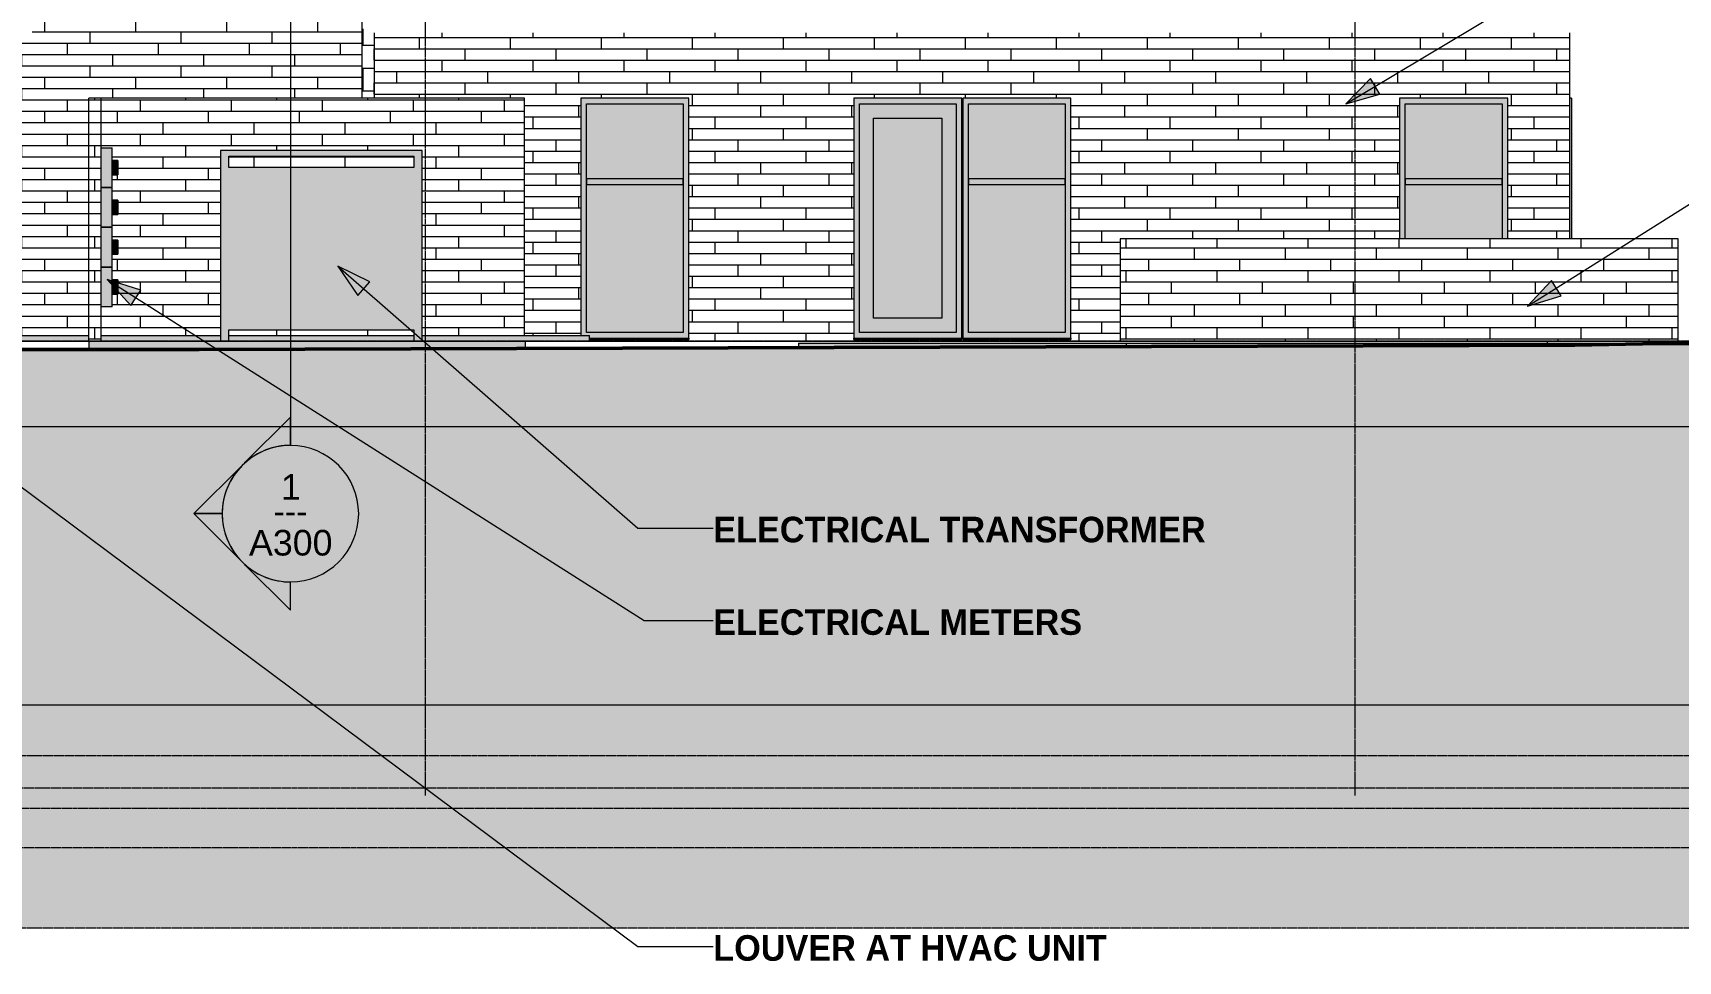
# Model space of a CAD drawing. Header units: inches. Extents: x -4179 to 1631, y -360 to 585.
# Drawn here: x -2638 to -2060, y -218 to 108 of the extents above; entities that cross this region are included whole.
import ezdxf

# ---------------------------------------------------------------- set-up
doc = ezdxf.new("R2010")
doc.units = ezdxf.units.IN
doc.header["$MEASUREMENT"] = 0
doc.linetypes.add('Aligning Line 1_8_', pattern=[0.25, 0.125, -0.125])
doc.linetypes.add('Grid Line 1_2_', pattern=[0.875, 0.5, -0.125, 0.125, -0.125])
for name, color, linetype, lineweight in [('0-1', 7, 'Continuous', 5), ('A-FLOR', 192, 'Continuous', 13), ('A-FLOR-4', 192, 'Continuous', 5), ('A-FLOR-LEVL-1', 51, 'Grid Line 1_2_', 9), ('A-GLAZ', 151, 'Continuous', 13), ('A-WALL', 113, 'Continuous', 13), ('A-WALL-PATT-1', 251, 'Continuous', 9), ('C-TOPO', 7, 'Continuous', 9), ('C-TOPO-1', 250, 'Continuous', 50), ('E-ELEC-EQPM', 71, 'Continuous', 9), ('E-ELEC-EQPM-1', 251, 'Continuous', 9), ('E-ELEC-FIXT', 91, 'Continuous', 9), ('G-ANNO-SYMB', 111, 'Aligning Line 1_8_', 9), ('G-ANNO-SYMB-1', 254, 'Aligning Line 1_8_', 9), ('G-ANNO-SYMB-2', 147, 'Aligning Line 1_8_', 9), ('G-ANNO-SYMB-3', 111, 'Continuous', 9), ('G-ANNO-TEXT', 231, 'Continuous', 9), ('S-GRID-1', 1, 'Grid Line 1_2_', 9)]:
    doc.layers.add(name, color=color, linetype=linetype, lineweight=lineweight)
doc.styles.add('Arial', font='arial.ttf', dxfattribs={"height": 9})
doc.styles.add('Century Gothic', font='ufonts.com_century-gothic.ttf', dxfattribs={"height": 9})
doc.styles.add('Century Gothic_B', font='GOTHICB.TTF', dxfattribs={"height": 9})
pattern_1 = [(0, (-2616.599, 0.8), (0, 4), []), (90, (-2616.599, 0.8), (-8, 8), [4, -28]), (90, (-2600.599, 4.8), (-8, 8), [4, -28])]

# ---------------------------------------------------------------- blocks, each defined once
blk = doc.blocks.new('CTR - 2nd Phase_rvt-1-BUILDING ELEVATION - WEST')
at = {"layer": 'A-FLOR-LEVL-1'}
for p, q in [((-4168.71, 0), (-1814.21, 0)), ((-4168.71, -30), (-1814.21, -30)), ((-4168.71, -128), (-1814.21, -128))]:
    blk.add_line(p, q, dxfattribs=at)
at = {"layer": 'G-ANNO-SYMB-1'}
blk.add_line((-1910.9, -164.42), (-4072, -164.42), dxfattribs=at)
blk = doc.blocks.new('CTR  - Topography_rvt-1-BUILDING ELEVATION - WEST')
at = {"layer": 'C-TOPO'}
h = blk.add_hatch(dxfattribs=at)
h.set_pattern_fill('FP_6', color=256, style=0, pattern_type=2)
h.set_pattern_definition([(0, (-2936.56, 0), (24, 24), [24, -24]), (0, (-2936.56, 9), (24, 24), [24, -24]), (0, (-2936.56, 18), (24, 24), [24, -24]), (90, (-2933.56, 21), (-24, 24), [24, -24]), (90, (-2924.56, 21), (-24, 24), [24, -24]), (90, (-2915.56, 21), (-24, 24), [24, -24])])
h.paths.add_polyline_path([(-2594.4, -206.57), (-1910.9, -206.57), (-1910.9, -1.03), (-1969.99, -1.08), (-2012.2, -0.84), (-2067.07, -0.88), (-2096.62, -1.49), (-2586.24, -2.92), (-2642.24, -2.96), (-2653.78, -3), (-3639.93, -3), (-3847.12, -22.5), (-3898.72, -18.12), (-3985.01, -4.1), (-3985.01, -206.57), (-2605.28, -206.57)], flags=0)
for p, q in [((-1938.93, 0), (-2066.39, -0.87)), ((-2687.77, -3), (-2618.72, -2.72)), ((-2652, -3), (-2633.85, -2.92)), ((-2618.72, -2.91), (-2633.85, -2.92)), ((-2605.28, -2.92), (-2633.85, -2.92)), ((-2618.72, -2.91), (-2618.72, -2.84)), ((-2618.72, -2.84), (-2618.72, -2.91)), ((-2579.96, -2.93), (-2605.28, -2.92)), ((-2096.16, -1.49), (-2579.96, -2.93)), ((-2077.28, -1.09), (-2465.12, -2.26)), ((-2096.16, -1.49), (-2066.39, -0.87)), ((-2092.94, -1.48), (-2096.16, -1.49)), ((-2006.01, -0.84), (-2066.39, -0.87))]:
    blk.add_line(p, q, dxfattribs=at)
at = {"layer": 'C-TOPO-1'}
for p, q in [((-2633.85, -2.92), (-2652, -3)), ((-2605.28, -2.92), (-2633.85, -2.92)), ((-2579.96, -2.93), (-2605.28, -2.92)), ((-2096.16, -1.49), (-2579.96, -2.93)), ((-2066.39, -0.87), (-2096.16, -1.49)), ((-2006.01, -0.84), (-2066.39, -0.87))]:
    blk.add_line(p, q, dxfattribs=at)
blk = doc.blocks.new('CTR - 1st Phase - Common Walls_rvt-1-BUILDING ELEVATION - WEST')
at = {"layer": 'A-FLOR-LEVL-1'}
for p, q in [((-4168.71, 0), (-1814.21, 0)), ((-4168.71, -30), (-1814.21, -30)), ((-4168.71, -128), (-1814.21, -128))]:
    blk.add_line(p, q, dxfattribs=at)
at = {"layer": 'G-ANNO-SYMB-2'}
for p, q in [((-1910.9, 0), (-4072, 0)), ((-1910.96, -145.84), (-4071.96, -145.84)), ((-1910.9, -164.42), (-4072, -164.42))]:
    blk.add_line(p, q, dxfattribs=at)
blk = doc.blocks.new('CTR - 1st Phase -Stairs _ Elevators_rvt-1-BUILDING ELEVATION - WEST')
at = {"layer": 'A-FLOR-LEVL-1'}
for p, q in [((-4168.71, 0), (-1814.21, 0)), ((-4168.71, -30), (-1814.21, -30)), ((-4168.71, -128), (-1814.21, -128))]:
    blk.add_line(p, q, dxfattribs=at)
at = {"layer": 'G-ANNO-SYMB-2'}
blk.add_line((-1910.96, -206.49), (-4071.96, -206.49), dxfattribs=at)
blk = doc.blocks.new('_THE_ WINDOW _ DOOR - Door - 1st Floor-V17-BUILDING ELEVATION - WEST')
at = {"layer": 'A-GLAZ'}
h = blk.add_hatch(color=256, dxfattribs=at)
h.paths.add_polyline_path([(-2856.38, 1), (-2849.31, 1), (-2849.31, 85.37), (-2887.34, 85.37), (-2887.34, 1), (-2870.99, 1)], flags=0)
h.paths.add_polyline_path([(-2856.38, 3), (-2885.34, 3), (-2885.34, 83.37), (-2851.31, 83.37), (-2851.31, 3), (-2856.31, 3)], flags=0)
h = blk.add_hatch(color=256, dxfattribs=at)
h.paths.add_polyline_path([(-2859.6, 3), (-2851.31, 3), (-2851.31, 83.37), (-2885.34, 83.37), (-2885.34, 3), (-2880.34, 3)], flags=0)
h.paths.add_polyline_path([(-2880.34, 8), (-2880.34, 78.37), (-2856.31, 78.37), (-2856.31, 8), (-2856.38, 8)], flags=0)
for points in [[(-2856.38, 8), (-2856.31, 8), (-2856.31, 78.37), (-2880.34, 78.37), (-2880.34, 8)], [(-2856.38, 0.5), (-2849.31, 0.5), (-2849.31, 1), (-2887.34, 1), (-2887.34, 0.5), (-2880.34, 0.5)]]:
    blk.add_hatch(color=256, dxfattribs=at).paths.add_polyline_path(points, flags=0)
for p, q in [((-2849.31, 85.37), (-2887.34, 85.37)), ((-2887.34, 85.37), (-2887.34, 1)), ((-2885.34, 3), (-2885.34, 83.37)), ((-2885.34, 83.37), (-2851.31, 83.37)), ((-2851.31, 83.37), (-2851.31, 3)), ((-2849.31, 1), (-2849.31, 85.37)), ((-2880.34, 8), (-2880.34, 78.37)), ((-2880.34, 78.37), (-2856.31, 78.37)), ((-2856.31, 78.37), (-2856.31, 8)), ((-2856.31, 8), (-2880.34, 8)), ((-2887.34, 1), (-2849.31, 1)), ((-2887.34, 1), (-2887.34, 0.5)), ((-2887.34, 0.5), (-2849.31, 0.5)), ((-2851.31, 3), (-2885.34, 3)), ((-2849.31, 0.5), (-2849.31, 1))]:
    blk.add_line(p, q, dxfattribs=at)
blk = doc.blocks.new('_THE_ WINDOW _ DOOR - Window - 1st Floor-2113386-BUILDING ELEVATION - WEST')
at = {"layer": 'A-GLAZ'}
h = blk.add_hatch(color=256, dxfattribs=at)
h.paths.add_polyline_path([(-2848.94, 1), (-2810.91, 1), (-2810.91, 85.37), (-2848.94, 85.37), (-2848.94, 1.58)], flags=0)
h.paths.add_polyline_path([(-2846.94, 3), (-2846.94, 83.37), (-2812.91, 83.37), (-2812.91, 3), (-2822.61, 3)], flags=0)
h = blk.add_hatch(color=256, dxfattribs=at)
h.paths.add_polyline_path([(-2822.61, 3), (-2812.91, 3), (-2812.91, 55), (-2846.94, 55), (-2846.94, 3)], flags=0)
h.paths.add_polyline_path([(-2839.29, 57), (-2812.91, 57), (-2812.91, 83.37), (-2846.94, 83.37), (-2846.94, 57)], flags=0)
for points in [[(-2812.91, 55), (-2812.91, 57), (-2846.94, 57), (-2846.94, 55), (-2818.56, 55)], [(-2812.91, 0.5), (-2810.91, 0.5), (-2810.91, 1), (-2848.94, 1), (-2848.94, 0.5), (-2822.61, 0.5)]]:
    blk.add_hatch(color=256, dxfattribs=at).paths.add_polyline_path(points, flags=0)
for p, q in [((-2810.91, 85.37), (-2848.94, 85.37)), ((-2848.94, 85.37), (-2848.94, 1)), ((-2846.94, 3), (-2846.94, 83.37)), ((-2846.94, 83.37), (-2812.91, 83.37)), ((-2812.91, 83.37), (-2812.91, 3)), ((-2810.91, 1), (-2810.91, 85.37)), ((-2846.94, 57), (-2846.94, 55)), ((-2812.91, 57), (-2846.94, 57)), ((-2846.94, 55), (-2812.91, 55)), ((-2812.91, 55), (-2812.91, 57)), ((-2848.94, 1), (-2810.91, 1)), ((-2848.94, 1), (-2848.94, 0.5)), ((-2848.94, 0.5), (-2810.91, 0.5)), ((-2812.91, 3), (-2846.94, 3)), ((-2810.91, 0.5), (-2810.91, 1))]:
    blk.add_line(p, q, dxfattribs=at)
blk = doc.blocks.new('_THE_ WINDOW _ DOOR - Window - 1st Floor-V18-BUILDING ELEVATION - WEST')
at = {"layer": 'A-GLAZ'}
for points in [[(-2157.74, 36), (-2155.74, 36), (-2155.74, 83.37), (-2121.71, 83.37), (-2121.71, 36), (-2119.71, 36), (-2119.71, 85.37), (-2157.74, 85.37), (-2157.74, 68.52)], [(-2121.71, 55), (-2121.71, 57), (-2155.74, 57), (-2155.74, 55), (-2127.36, 55)]]:
    blk.add_hatch(color=256, dxfattribs=at).paths.add_polyline_path(points, flags=0)
h = blk.add_hatch(color=256, dxfattribs=at)
h.paths.add_polyline_path([(-2122.74, 36), (-2121.71, 36), (-2121.71, 55), (-2155.74, 55), (-2155.74, 36), (-2154.71, 36)], flags=0)
h.paths.add_polyline_path([(-2148.09, 57), (-2121.71, 57), (-2121.71, 83.37), (-2155.74, 83.37), (-2155.74, 57)], flags=0)
for p, q in [((-2119.71, 85.37), (-2157.74, 85.37)), ((-2157.74, 85.37), (-2157.74, 36)), ((-2155.74, 36), (-2155.74, 83.37)), ((-2155.74, 83.37), (-2121.71, 83.37)), ((-2121.71, 83.37), (-2121.71, 36)), ((-2119.71, 36), (-2119.71, 85.37)), ((-2155.74, 57), (-2155.74, 55)), ((-2121.71, 57), (-2155.74, 57)), ((-2155.74, 55), (-2121.71, 55)), ((-2121.71, 55), (-2121.71, 57))]:
    blk.add_line(p, q, dxfattribs=at)
blk = doc.blocks.new('_THE_ WINDOW _ DOOR - Window - 1st Floor-V21-BUILDING ELEVATION - WEST')
at = {"layer": 'A-GLAZ'}
blk.add_hatch(color=256, dxfattribs=at).paths.add_polyline_path([(-2097.82, 36), (-2097.32, 36), (-2097.32, 85.37), (-2097.82, 85.37), (-2097.82, 68.52)], flags=0)
for q in [(-2097.82, 85.37), (-2097.32, 36)]:
    blk.add_line((-2097.32, 85.37), q, dxfattribs=at)
blk = doc.blocks.new('Transformer-Dry-Type-Siemens - small-2041569-BUILDING ELEVATION - WEST')
at = {"layer": 'E-ELEC-EQPM-1'}
h = blk.add_hatch(color=256, dxfattribs=at)
h.paths.add_polyline_path([(-2504.47, 0), (-2501.47, 0), (-2501.47, 67), (-2572.47, 67), (-2572.47, 0), (-2569.47, 0), (-2569.47, 4), (-2504.47, 4), (-2504.47, 2)], flags=0)
h.paths.add_polyline_path([(-2562.13, 61), (-2569.47, 61), (-2569.47, 65), (-2504.47, 65), (-2504.47, 61), (-2540.55, 61)], flags=0)
at = {"layer": 'E-ELEC-EQPM'}
for p, q in [((-2572.47, 67), (-2572.47, 0)), ((-2501.47, 67), (-2572.47, 67)), ((-2569.47, 65), (-2504.47, 65)), ((-2569.47, 61), (-2569.47, 65)), ((-2504.47, 65), (-2504.47, 61)), ((-2501.47, 0), (-2501.47, 67)), ((-2504.47, 61), (-2569.47, 61)), ((-2569.47, 0), (-2569.47, 4)), ((-2569.47, 4), (-2504.47, 4)), ((-2504.47, 4), (-2504.47, 0))]:
    blk.add_line(p, q, dxfattribs=at)
blk = doc.blocks.new('_THE_ WINDOW _ DOOR - Window - 1st Floor-V23-BUILDING ELEVATION - WEST')
at = {"layer": 'A-GLAZ'}
h = blk.add_hatch(color=256, dxfattribs=at)
h.paths.add_polyline_path([(-2407.71, 1), (-2407.71, 85.37), (-2445.74, 85.37), (-2445.71, 2), (-2442.6, 2), (-2442.6, 1), (-2409.71, 1)], flags=0)
h.paths.add_polyline_path([(-2443.74, 3), (-2443.74, 83.37), (-2409.71, 83.37), (-2409.71, 3), (-2442.6, 3)], flags=0)
h = blk.add_hatch(color=256, dxfattribs=at)
h.paths.add_polyline_path([(-2417.41, 3), (-2409.71, 3), (-2409.71, 55), (-2443.74, 55), (-2443.74, 3)], flags=0)
h.paths.add_polyline_path([(-2436.09, 57), (-2409.71, 57), (-2409.71, 83.37), (-2443.74, 83.37), (-2443.74, 57)], flags=0)
for points in [[(-2438.09, 55), (-2409.71, 55), (-2409.71, 57), (-2443.74, 57), (-2443.74, 55)], [(-2417.41, 0.5), (-2407.71, 0.5), (-2407.71, 1), (-2442.6, 1), (-2442.6, 0.5)]]:
    blk.add_hatch(color=256, dxfattribs=at).paths.add_polyline_path(points, flags=0)
for p, q in [((-2445.74, 85.37), (-2445.74, 2)), ((-2407.71, 85.37), (-2445.74, 85.37)), ((-2443.74, 83.37), (-2409.71, 83.37)), ((-2443.74, 3), (-2443.74, 83.37)), ((-2409.71, 83.37), (-2409.71, 3)), ((-2407.71, 1), (-2407.71, 85.37)), ((-2409.71, 57), (-2443.74, 57)), ((-2443.74, 57), (-2443.74, 55)), ((-2443.74, 55), (-2409.71, 55)), ((-2409.71, 55), (-2409.71, 57)), ((-2409.71, 3), (-2443.74, 3)), ((-2442.6, 1), (-2407.71, 1)), ((-2442.6, 0.5), (-2407.71, 0.5)), ((-2407.71, 0.5), (-2407.71, 1))]:
    blk.add_line(p, q, dxfattribs=at)
blk = doc.blocks.new('Electric Meter - Electric Meter-2079184-BUILDING ELEVATION - WEST')
at = {"layer": 'E-ELEC-FIXT'}
for points in [[(-2614.47, 12), (-2610.47, 12), (-2610.47, 26), (-2614.47, 26), (-2614.47, 22.67)], [(-2608.47, 19), (-2608.47, 21.5), (-2610.47, 21.5), (-2610.47, 19)], [(-2608.47, 16.5), (-2608.47, 19), (-2610.47, 19), (-2610.47, 16.5)]]:
    blk.add_hatch(color=256, dxfattribs=at).paths.add_polyline_path(points, flags=0)
for p, q in [((-2614.47, 26), (-2610.47, 26)), ((-2610.47, 12), (-2610.47, 26)), ((-2608.47, 21.5), (-2610.47, 21.5)), ((-2608.47, 21.5), (-2608.47, 19)), ((-2608.47, 19), (-2608.47, 16.5)), ((-2610.47, 12), (-2614.47, 12)), ((-2610.47, 16.5), (-2608.47, 16.5))]:
    blk.add_line(p, q, dxfattribs=at)
blk = doc.blocks.new('Section - Section Head - Filled-22785-BUILDING ELEVATION - WEST')
at = {"layer": 'G-ANNO-SYMB-3'}
h = blk.add_hatch(color=256, dxfattribs=at)
edge = h.paths.add_edge_path(flags=0)
edge.add_line((-2563.93, -42.87), (-2547.82, -26.77))
edge.add_line((-2547.82, -26.77), (-2547.82, -36.68))
edge.add_arc((-2547.82, -60.71), 24.03, 90, 132.0784)
h = blk.add_hatch(color=256, dxfattribs=at)
edge = h.paths.add_edge_path(flags=0)
edge.add_arc((-2547.82, -60.71), 24, 135, 180)
edge.add_line((-2571.82, -60.71), (-2581.76, -60.71))
edge.add_line((-2581.76, -60.71), (-2564.79, -43.74))
h = blk.add_hatch(color=256, dxfattribs=at)
edge = h.paths.add_edge_path(flags=0)
edge.add_line((-2564.79, -77.68), (-2581.76, -60.71))
edge.add_line((-2581.76, -60.71), (-2571.82, -60.71))
edge.add_arc((-2547.82, -60.71), 24, 180, 225)
h = blk.add_hatch(color=256, dxfattribs=at)
edge = h.paths.add_edge_path(flags=0)
edge.add_arc((-2547.82, -60.71), 24.03, 227.9216, 270)
edge.add_line((-2547.82, -84.74), (-2547.82, -94.65))
edge.add_line((-2547.82, -94.65), (-2563.93, -78.54))
for p, q in [((-2547.82, -26.77), (-2563.93, -42.87)), ((-2547.82, -36.68), (-2547.82, -26.77)), ((-2564.79, -43.74), (-2581.76, -60.71)), ((-2571.82, -60.71), (-2581.76, -60.71)), ((-2581.76, -60.71), (-2564.79, -77.68)), ((-2581.76, -60.71), (-2571.82, -60.71)), ((-2563.93, -78.54), (-2547.82, -94.65)), ((-2547.82, -94.65), (-2547.82, -84.74))]:
    blk.add_line(p, q, dxfattribs=at)
for centre, radius, start, end in [((-2547.82, -60.74), 24, 90, 270), ((-2547.82, -60.71), 24.03, 90, 132.0784), ((-2547.82, -60.74), 24, 270, 90), ((-2547.82, -60.71), 24, 135, 180), ((-2547.82, -60.71), 24, 180, 225), ((-2547.82, -60.71), 24.03, 227.9216, 270)]:
    blk.add_arc(centre, radius, start, end, dxfattribs=at)

msp = doc.modelspace()

# ---------------------------------------------------------------- hatches: boundary and pattern name
at = {"layer": 'A-FLOR-4'}
h = msp.add_hatch(color=256, dxfattribs=at)
h.paths.add_polyline_path([(-2620.0087, 0), (-2618.7237, 0), (-2618.7237, 2), (-2695.5237, 2), (-2695.5237, 0), (-2626.1084, 0)], flags=0)
h.paths.add_polyline_path([(-2451.1725, 0), (-2442.5987, 0), (-2442.5987, 2), (-2501.4737, 2), (-2501.4737, 0), (-2465.1237, 0)], flags=0)
h.paths.add_polyline_path([(-2504.4737, 0), (-2504.4737, 2), (-2569.4737, 2), (-2569.4737, 0), (-2518.707, 0)], flags=0)
h.paths.add_polyline_path([(-2572.4737, 0), (-2572.4737, 2), (-2614.4737, 2), (-2614.4737, 0), (-2586.2415, 0)], flags=0)
for points in [[(-2618.7237, -2.8375), (-2465.1237, -2.3987), (-2465.1237, 0), (-2618.7237, 0), (-2618.7237, -2.7234)], [(-2369.1237, -1.9727), (-2253.9237, -1.6262), (-2253.9237, -0.75), (-2369.1237, -0.75), (-2369.1237, -1.4932)]]:
    msp.add_hatch(color=256, dxfattribs=at).paths.add_polyline_path(points, flags=0)
h = msp.add_hatch(color=256, dxfattribs=at)
h.paths.add_polyline_path([(-2066.3872, -0.8652), (-2061.9237, -0.8349), (-2061.9237, -0.75), (-2066.3873, -0.75), (-2066.3873, -0.8395)], flags=0)
h.paths.add_polyline_path([(-2253.9237, -1.6262), (-2075.5118, -1.0576), (-2066.3872, -0.8652), (-2066.3875, -0.75), (-2253.9237, -0.75), (-2253.9237, -1.4932)], flags=0)
at = {"layer": 'A-WALL-PATT-1'}
h = msp.add_hatch(dxfattribs=at)
h.set_pattern_fill('FP_42', color=256, style=0, pattern_type=2)
h.set_pattern_definition([(0, (-2642.236, 0.8), (0, 4), []), (90, (-2642.236, 0.8), (-8, 8), [4, -28]), (90, (-2626.236, 4.8), (-8, 8), [4, -28])])
h.paths.add_polyline_path([(-2642.2362, -2.8176), (-2618.7237, -2.7234), (-2618.7237, 0), (-2642.2362, 0), (-2642.2362, -2.7234)], flags=0)
h.paths.add_polyline_path([(-2618.7237, 2), (-2618.7237, 85.375), (-2522.7237, 85.375), (-2522.7237, 230), (-2637.9237, 230), (-2637.9237, 109.75), (-2638.6737, 109.75), (-2638.6737, 108.375), (-2642.2362, 108.375), (-2642.2362, 2), (-2620.0087, 2)], flags=0)
h = msp.add_hatch(dxfattribs=at)
h.set_pattern_fill('FP_39', color=256, style=0, pattern_type=2)
h.set_pattern_definition([(0, (-2642.236, 0), (0, 8), []), (90, (-2642.236, 0), (-8, 8), [8, -8])])
h.paths.add_polyline_path([(-2518.4112, 85.375), (-2518.4112, 108.375), (-2521.9737, 108.375), (-2521.9737, 109.75), (-2522.7237, 109.75), (-2522.7237, 85.375), (-2521.9737, 85.375)], flags=0)
h = msp.add_hatch(dxfattribs=at)
h.set_pattern_fill('FP_35', color=256, style=0, pattern_type=2)
h.set_pattern_definition([(0, (-2518.411, -29.2), (0, 4), []), (90, (-2518.411, -29.2), (-8, 8), [4, -28]), (90, (-2502.411, -25.2), (-8, 8), [4, -28])])
h.paths.add_polyline_path([(-2342.0676, 0), (-2255.9626, 0), (-2255.9626, 36), (-2157.7362, 36), (-2157.7362, 85.375), (-2119.7112, 85.375), (-2119.7112, 36), (-2097.8237, 36), (-2097.8237, 108.375), (-2518.4112, 108.375), (-2518.4112, 85.375), (-2465.4737, 85.375), (-2465.4737, 2), (-2445.7362, 2), (-2445.7362, 85.375), (-2407.7112, 85.375), (-2407.7112, 0.5), (-2442.5987, 0.5), (-2442.5987, 0), (-2349.7362, 0)], flags=0)
h.paths.add_polyline_path([(-2321.4792, 0.5), (-2349.7362, 0.5), (-2349.7362, 85.375), (-2311.7112, 85.375), (-2311.7112, 0.5), (-2318.7112, 0.5)], flags=0)
h.paths.add_polyline_path([(-2273.3112, 0.5), (-2311.3362, 0.5009), (-2311.3362, 85.375), (-2273.3112, 85.375), (-2273.3112, 1)], flags=0)
h = msp.add_hatch(dxfattribs=at)
h.set_pattern_fill('FP_36', color=256, style=0, pattern_type=2)
h.set_pattern_definition(pattern_1)
h.paths.add_polyline_path([(-2618.7237, 0), (-2614.4737, 0), (-2614.4737, 85.375), (-2618.7237, 85.375), (-2618.7237, 2)], flags=0)
h = msp.add_hatch(dxfattribs=at)
h.set_pattern_fill('FP_36', color=256, style=0, pattern_type=2)
h.set_pattern_definition(pattern_1)
h.paths.add_polyline_path([(-2610.4737, 2), (-2572.4737, 2), (-2572.4737, 67), (-2501.4737, 67), (-2501.4737, 2), (-2465.4737, 2), (-2465.4737, 85.375), (-2614.4737, 85.375), (-2614.4737, 68), (-2610.4737, 68), (-2610.4737, 63.5), (-2608.4737, 63.5), (-2608.4737, 58.5), (-2610.4737, 58.5), (-2610.4737, 49.5), (-2608.4737, 49.5), (-2608.4737, 44.5), (-2610.4737, 44.5), (-2610.4737, 35.5), (-2608.4737, 35.5), (-2608.4737, 30.5), (-2610.4737, 30.5), (-2610.4737, 21.5), (-2608.4737, 21.5), (-2608.4737, 16.5), (-2610.4737, 16.5), (-2610.4737, 12), (-2614.4737, 12), (-2614.4737, 2)], flags=0)
h.paths.add_polyline_path([(-2569.4737, 2), (-2504.4737, 2), (-2504.4737, 4), (-2569.4737, 4)], flags=0)
h.paths.add_polyline_path([(-2510.4737, 61), (-2504.4737, 61), (-2504.4737, 65), (-2569.4737, 65), (-2569.4737, 61), (-2518.707, 61)], flags=0)
h = msp.add_hatch(dxfattribs=at)
h.set_pattern_fill('FP_11', color=256, style=0, pattern_type=2)
h.set_pattern_definition([(0, (-2061.924, 0.8), (0, 4), []), (90, (-2061.924, 0.8), (-8, 8), [4, -28]), (90, (-2045.924, 4.8), (-8, 8), [4, -28])])
h.paths.add_polyline_path([(-2075.5118, 0), (-2059.7987, 0), (-2059.7987, 36), (-2255.9626, 36), (-2255.9626, 0), (-2079.7327, 0)], flags=0)
at = {"layer": 'G-ANNO-TEXT'}
for points in [[(-2176.6658, 83.4775), (-2164.716, 86.8749), (-2168.0157, 92.3946)], [(-2531.1025, 26.2772), (-2524.1759, 15.964), (-2519.9473, 20.809)], [(-2612.319, 21.6525), (-2603.9144, 12.5035), (-2600.466, 17.9315)], [(-2112.7642, 12.216), (-2100.9005, 15.9027), (-2104.3333, 21.3406)]]:
    msp.add_hatch(color=256, dxfattribs=at).paths.add_polyline_path(points, flags=0)

# ---------------------------------------------------------------- linework, layer by layer
at = {"layer": 'A-FLOR'}
for p, q in [((-2695.5237, 2), (-2618.7237, 2)), ((-2695.5237, 0), (-2442.5987, 0)), ((-2618.7237, 0), (-2618.7237, -2.855)), ((-2614.4737, 2), (-2572.4737, 2)), ((-2569.4737, 2), (-2504.4737, 2)), ((-2501.4737, 2), (-2442.5987, 2)), ((-2465.1237, -2.4004), (-2465.1237, 0)), ((-2442.5987, 0), (-2442.5987, 2)), ((-2105.8237, 0), (-2105.8237, -0.75)), ((-2369.1237, -0.75), (-2061.9237, -0.75)), ((-2369.1237, -0.75), (-2369.1237, -1.9727)), ((-2253.9237, -0.75), (-2253.9237, -1.6262)), ((-2061.9237, -0.75), (-2061.9237, -0.8349))]:
    msp.add_line(p, q, dxfattribs=at)
at = {"layer": 'A-FLOR-LEVL-1'}
for p, q in [((-4167.9645, 0), (-1814.9564, 0)), ((-4167.9645, -30), (-1814.9564, -30)), ((-4167.9645, -128), (-1814.9564, -128))]:
    msp.add_line(p, q, dxfattribs=at)
at = {"layer": 'A-WALL'}
for p, q in [((-2522.7237, 230.125), (-2522.7237, 85.375)), ((-2518.4112, 108.375), (-2518.4112, 85.375)), ((-2097.8237, 36), (-2097.8237, 108.375)), ((-2618.7237, 0), (-2618.7237, 85.375)), ((-2465.4737, 85.375), (-2618.7237, 85.375)), ((-2614.4737, 85.375), (-2614.4737, 0)), ((-2465.4737, 2), (-2465.4737, 85.375)), ((-2059.7987, 36), (-2255.9626, 36)), ((-2255.9626, 36), (-2255.9626, 0)), ((-2059.7987, 0), (-2059.7987, 36)), ((-2407.7112, 0.5), (-2442.5987, 0.5)), ((-2442.5987, 0), (-2059.7987, 0)), ((-2407.7112, 1), (-2407.7112, 0.5)), ((-2349.7362, 0.5), (-2349.7362, 1)), ((-2311.7112, 0.5), (-2349.7362, 0.5)), ((-2311.7112, 1), (-2311.7112, 0.5)), ((-2311.3362, 0.5), (-2311.3362, 1)), ((-2273.3112, 0.5), (-2311.3362, 0.5)), ((-2273.3112, 1), (-2273.3112, 0.5))]:
    msp.add_line(p, q, dxfattribs=at)
at = {"layer": 'G-ANNO-SYMB'}
for p, q in [((-1910.8965, 0), (-4072.0005, 0)), ((-1910.8965, -157.3105), (-4072.0005, -157.3105)), ((-1910.8965, -178.2392), (-4072.0005, -178.2392))]:
    msp.add_line(p, q, dxfattribs=at)
at = {"layer": 'G-ANNO-SYMB-3'}
msp.add_line((-2547.8212, 526.9531), (-2547.8212, -36.7072), dxfattribs=at)
at = {"layer": 'G-ANNO-TEXT'}
for p, q in [((-2176.6658, 83.4775), (-1985.2498, 197.9048)), ((-2112.7642, 12.216), (-1985.2498, 92.7119)), ((-2168.0157, 92.3946), (-2176.6658, 83.4775)), ((-2176.6658, 83.4775), (-2164.716, 86.8749)), ((-2164.716, 86.8749), (-2168.0157, 92.3946)), ((-2531.1025, 26.2772), (-2524.1759, 15.964)), ((-2519.9473, 20.809), (-2531.1025, 26.2772)), ((-2531.1025, 26.2772), (-2425.6082, -65.7949)), ((-2612.319, 21.6525), (-2603.9144, 12.5035)), ((-2600.466, 17.9315), (-2612.319, 21.6525)), ((-2612.319, 21.6525), (-2423.4455, -98.341)), ((-2603.9144, 12.5035), (-2600.466, 17.9315)), ((-2524.1759, 15.964), (-2519.9473, 20.809)), ((-2104.3333, 21.3406), (-2112.7642, 12.216)), ((-2100.9005, 15.9027), (-2104.3333, 21.3406)), ((-2727.2478, 11.8416), (-2425.6082, -212.9543)), ((-2112.7642, 12.216), (-2100.9005, 15.9027)), ((-2425.6082, -65.7949), (-2399.116, -65.7949)), ((-2423.4455, -98.341), (-2399.116, -98.341)), ((-2425.6082, -212.9543), (-2399.116, -212.9543))]:
    msp.add_line(p, q, dxfattribs=at)
at = {"layer": 'S-GRID-1'}
for p, q in [((-2173.3237, -159.8356), (-2173.3237, 470.5)), ((-2500.3237, -159.8356), (-2500.3237, 443.4366))]:
    msp.add_line(p, q, dxfattribs=at)

# ---------------------------------------------------------------- block references
at = {"layer": '0-1'}
for name in ['CTR - 2nd Phase_rvt-1-BUILDING ELEVATION - WEST', 'CTR - 1st Phase - Common Walls_rvt-1-BUILDING ELEVATION - WEST', 'CTR - 1st Phase -Stairs _ Elevators_rvt-1-BUILDING ELEVATION - WEST', 'CTR  - Topography_rvt-1-BUILDING ELEVATION - WEST']:
    msp.add_blockref(name, (0, 0), dxfattribs=at)
at = {"layer": 'A-GLAZ'}
for name, p in [('_THE_ WINDOW _ DOOR - Window - 1st Floor-V23-BUILDING ELEVATION - WEST', (0, 0)), ('_THE_ WINDOW _ DOOR - Door - 1st Floor-V17-BUILDING ELEVATION - WEST', (537.6, 0)), ('_THE_ WINDOW _ DOOR - Window - 1st Floor-2113386-BUILDING ELEVATION - WEST', (537.6, 0)), ('_THE_ WINDOW _ DOOR - Window - 1st Floor-V18-BUILDING ELEVATION - WEST', (0, 0)), ('_THE_ WINDOW _ DOOR - Window - 1st Floor-V21-BUILDING ELEVATION - WEST', (0, 0))]:
    msp.add_blockref(name, p, dxfattribs=at)
at = {"layer": 'E-ELEC-EQPM'}
msp.add_blockref('Transformer-Dry-Type-Siemens - small-2041569-BUILDING ELEVATION - WEST', (0, 0), dxfattribs=at)
at = {"layer": 'E-ELEC-FIXT'}
for p in [(0, 42), (0, 28), (0, 14), (0, 0)]:
    msp.add_blockref('Electric Meter - Electric Meter-2079184-BUILDING ELEVATION - WEST', p, dxfattribs=at)
at = {"layer": 'G-ANNO-SYMB-3'}
msp.add_blockref('Section - Section Head - Filled-22785-BUILDING ELEVATION - WEST', (0, 0), dxfattribs=at)

# ---------------------------------------------------------------- texts
at = {"layer": 'G-ANNO-SYMB-3', "char_height": 9, "attachment_point": 1}
for s, insert, width, style in [('1', (-2551.1422, -46.7986), 8.484, 'Arial'), ('---', (-2553.7935, -55.3053), 15.453, 'Century Gothic'), ('A300', (-2562.3863, -66.4348), 35.754, 'Arial')]:
    msp.add_mtext(s, dxfattribs=dict(at, insert=insert, width=width, style=style))
at = {"layer": 'G-ANNO-TEXT', "char_height": 9, "attachment_point": 1, "style": 'Century Gothic_B'}
for s, insert, width in [('ELECTRICAL TRANSFORMER', (-2399.116, -61.7926), 196.647), ('ELECTRICAL METERS', (-2399.116, -94.3387), 143.319), ('LOUVER AT HVAC UNIT', (-2399.116, -208.952), 165.741)]:
    msp.add_mtext(s, dxfattribs=dict(at, insert=insert, width=width))

doc.saveas('drawing.dxf')
